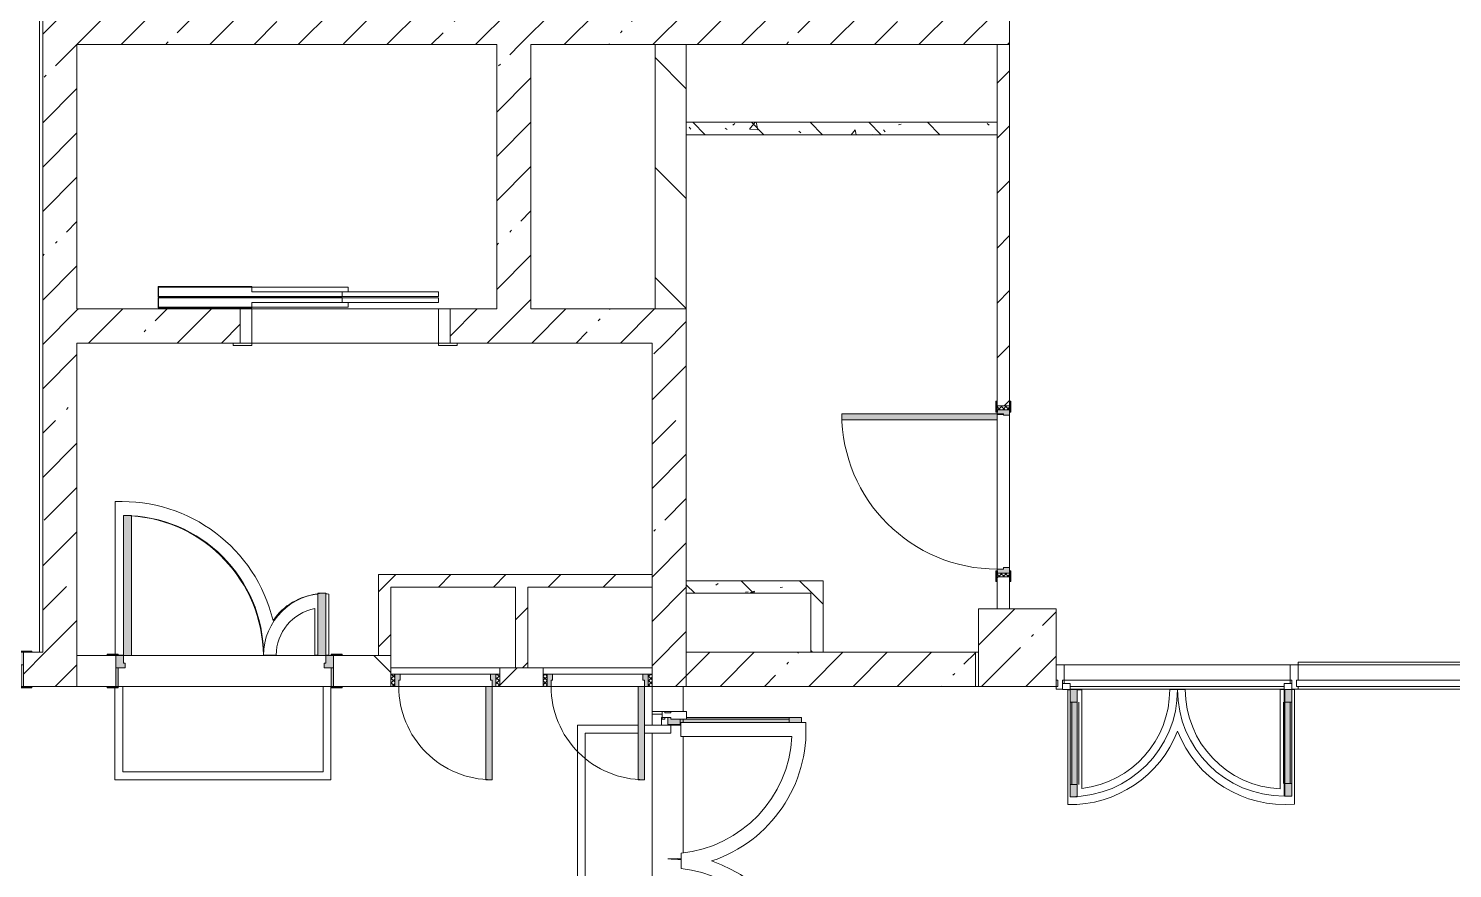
# Model space of a CAD drawing. Header units: millimetres. Extents: x 35143 to 244272, y -8553 to 29000.
# Drawn here: x 211750 to 220911, y 12229 to 17634 of the extents above; entities that cross this region are included whole.
import ezdxf

# ---------------------------------------------------------------- set-up
doc = ezdxf.new("R2010")
doc.units = ezdxf.units.MM
for name, color, linetype, lineweight, true_color in [('A-DETL-GENF-7', 7, 'Continuous', 5, 0xe2e2e2), ('A-DETL-GENF-8', 7, 'Continuous', 5, 0xaaaaaa), ('A-DOOR-3', 7, 'Continuous', 5, 0xaaaaaa), ('A-DOOR-4', 7, 'Continuous', 5, 0xe2e2e2), ('A-DOOR-FRAM-3', 7, 'Continuous', 5, 0xe2e2e2), ('A-DOOR-FRAM-4', 7, 'Continuous', 5, 0xaaaaaa), ('A-FLOR-2', 7, 'Continuous', 5, 0xaaaaaa), ('I-WALL-7', 7, 'Continuous', 5, 0x787878)]:
    doc.layers.add(name, color=color, linetype=linetype, lineweight=lineweight, true_color=true_color)
for name, color, linetype, lineweight in [('A-GLAZ-CURT-1', 7, 'Continuous', 5), ('A-GLAZ-CWMG-1', 7, 'Continuous', 5), ('A-WALL', 7, 'Continuous', 9), ('I-WALL-5', 7, 'Continuous', 5), ('S-COLS-1', 7, 'Continuous', 5)]:
    doc.layers.add(name, color=color, linetype=linetype, lineweight=lineweight)
pattern_1 = [(45, (117261.88, 0), (-285.1231, 285.1231), []), (45, (117547, 0), (-285.1231, 285.1231), [504.031, -100.806, 16.764, -84.042])]
pattern_2 = [(135, (117261.9, 0), (-353.5534, -353.5534), [])]
pattern_3 = [(45, (117261.88, 0), (-176.7767, 176.7767), [])]
pattern_4 = [(135, (117261.9, 0), (-377.1708, -377.1708), [533.4, -88.9, 17.78, -88.9]), (135, (117261.9, 376.94), (-377.1708, -377.1708), []), (50, (117261.9, 0), (637.6445, -55.7866), [66.675, -733.425]), (355, (117261.9, 0), (-123.3494, 668.6992), [53.34, -586.74]), (100.451, (117315, -4.65), (514.299, 612.908), [56.665, -623.315]), (46.184, (117261.9, 177.8), (948.7764, -147.1497), [100.012, -1100.137]), (96.636, (117340.9, 165.5), (830.909, 865.997), [84.998, -934.973]), (351.184, (117261.9, 177.8), (830.918, 865.988), [80.01, -880.11]), (21, (117350.8, 133.35), (530.6506, -357.9283), [66.675, -733.425]), (326, (117350.8, 133.35), (216.308, 644.6585), [53.34, -586.74]), (71.451, (117395, 103.5), (746.9596, 286.7243), [56.665, -623.315]), (37.5, (117261.88, 0), (10.81053, 295.9426), [16.764, -562.864, 16.764, -578.866, -588.962]), (37.5, (117261.88, 0), (10.81053, 295.9426), [-1175.258, 16.764, -572.198]), (7.5, (117261.88, 0), (233.8692, 350.6318), [16.764, -322.834, 16.764, -549.529, -224.472]), (7.5, (117261.88, 0), (233.8692, 350.6318), [-905.891, 16.764, -207.708]), (327.5, (117063.63, 0), (474.5678, -20.0513), [16.764, -205.486, 16.764, -676.656, -920.115]), (327.5, (117063.63, 0), (474.5678, -20.0513), [-915.67, 16.764, -903.351]), (317.5, (116974.73, 0), (518.4522, 88.9934), [16.764, -272.161, 16.764, -443.738, -653.415]), (317.5, (116974.73, 0), (518.4522, 88.9934), [-749.427, 16.764, -636.651])]

# ---------------------------------------------------------------- blocks, each defined once
blk = doc.blocks.new('110_Дверь_СКБ_1Ст_Внутренняя1 - Д-3б_п_ 1100x2100h_много всего 2-32816779-2_1_2_птичка')
at = {"layer": 'A-DOOR-3'}
h = blk.add_hatch(dxfattribs=at)
h.set_pattern_fill('FP_38', color=256, style=0, pattern_type=2)
h.set_pattern_definition([(135, (1751.41, 104.685), (-14.14214, -14.14214), []), (225, (1751.41, 104.685), (14.14214, -14.14214), [])])
h.paths.add_polyline_path([(537.5, -40), (562.5, -40), (562.5, 40), (537.5, 40)])
at = {"layer": 'A-DOOR-4'}
h = blk.add_hatch(color=256, dxfattribs=at)
h.paths.add_polyline_path([(-512.5, 40), (-512.5, -40), (-477.5, -40), (-477.5, 0), (-487.5, 0), (-487.5, 40)])
h.paths.add_polyline_path([(502.5, 0), (502.5, -40), (537.5, -40), (537.5, 40), (512.5, 40), (512.5, 0)])
at = {"layer": 'A-DOOR-FRAM-3'}
for points in [[(472.5, 40), (512.5, 40), (512.5, 1040), (472.5, 1040)], [(-567.5, 40), (-497.5, 40), (-497.5, 48), (-567.5, 48)], [(522.5, 40), (592.5, 40), (592.5, 48), (522.5, 48)], [(-567.5, -48), (-497.5, -48), (-497.5, -40), (-567.5, -40)], [(522.5, -48), (592.5, -48), (592.5, -40), (522.5, -40)]]:
    blk.add_hatch(color=256, dxfattribs=at).paths.add_polyline_path(points)
at = {"layer": 'A-DOOR-FRAM-4'}
h = blk.add_hatch(dxfattribs=at)
h.set_pattern_fill('FP_39', color=256, style=0, pattern_type=2)
h.set_pattern_definition([(45, (-371.384, 104.685), (-14.1421, 14.1421), []), (135, (-371.384, 104.685), (-14.1421, -14.1421), [])])
h.paths.add_polyline_path([(-537.5, -40), (-512.5, -40), (-512.5, 40), (-537.5, 40)])
at = {"layer": 'A-DOOR-3'}
for p, q in [((512.5, 1040), (472.5, 1040)), ((472.5, 1040), (472.5, 40)), ((512.5, 40), (512.5, 1040)), ((472.5, 40), (512.5, 40))]:
    blk.add_line(p, q, dxfattribs=at)
blk.add_arc((512.5, 40), 1000, 90, 180, dxfattribs=at)
at = {"layer": 'A-DOOR-FRAM-4'}
for p, q in [((-497.5, 48), (-567.5, 48)), ((-567.5, 48), (-567.5, 40)), ((-567.5, 40), (-497.5, 40)), ((-512.5, 40), (-537.5, 40)), ((-537.5, 40), (-537.5, -40)), ((-487.5, 40), (-512.5, 40)), ((-512.5, 40), (-512.5, -40)), ((-512.5, -40), (-512.5, 40)), ((-497.5, 40), (-512.5, 40)), ((-512.5, 40), (-512.5, 39)), ((-512.5, 39), (-497.5, 39)), ((-497.5, 40), (-497.5, 48)), ((-497.5, 39), (-497.5, 40)), ((-487.5, 0), (-487.5, 40)), ((-477.5, 0), (-487.5, 0)), ((-477.5, -40), (-477.5, 0)), ((512.5, 0), (502.5, 0)), ((502.5, 0), (502.5, -40)), ((512.5, 40), (512.5, 0)), ((537.5, 40), (512.5, 40)), ((592.5, 48), (522.5, 48)), ((522.5, 48), (522.5, 40)), ((537.5, 40), (522.5, 40)), ((522.5, 40), (522.5, 39)), ((522.5, 40), (592.5, 40)), ((522.5, 39), (537.5, 39)), ((537.5, -40), (537.5, 40)), ((562.5, 40), (537.5, 40)), ((537.5, 40), (537.5, -40)), ((537.5, 39), (537.5, 40)), ((562.5, -40), (562.5, 40)), ((592.5, 40), (592.5, 48)), ((-497.5, -40), (-567.5, -40)), ((-567.5, -40), (-567.5, -48)), ((-567.5, -48), (-497.5, -48)), ((-537.5, -40), (-512.5, -40)), ((-497.5, -39), (-512.5, -39)), ((-512.5, -39), (-512.5, -40)), ((-512.5, -40), (-477.5, -40)), ((-512.5, -40), (-497.5, -40)), ((-497.5, -40), (-497.5, -39)), ((-497.5, -48), (-497.5, -40)), ((502.5, -40), (537.5, -40)), ((537.5, -39), (522.5, -39)), ((522.5, -39), (522.5, -40)), ((522.5, -40), (537.5, -40)), ((592.5, -40), (522.5, -40)), ((522.5, -40), (522.5, -48)), ((522.5, -48), (592.5, -48)), ((537.5, -40), (537.5, -39)), ((537.5, -40), (562.5, -40)), ((592.5, -48), (592.5, -40))]:
    blk.add_line(p, q, dxfattribs=at)
blk = doc.blocks.new('110_Дверь_СКБ_2Ст - Д-1_л_Лестничная клетка EIS60 2-32142534-2_1_2_птичка')
at = {"layer": 'A-DOOR-4'}
for points in [[(662.5, 110), (662.5, 1010), (612.5, 1010), (612.5, 110)], [(-587.5, 510), (-637.5, 510), (-637.5, 110), (-587.5, 110), (-587.5, 433.2)], [(712.5, 30), (697.5, 30), (697.5, -110), (712.5, -110), (712.5, -30.6)]]:
    blk.add_hatch(color=256, dxfattribs=at).paths.add_polyline_path(points)
h = blk.add_hatch(color=256, dxfattribs=at)
h.paths.add_polyline_path([(712.5, 110), (662.5, 110), (662.5, 60), (652.5, 60), (652.5, 30), (712.5, 30)])
h.paths.add_polyline_path([(-627.5, 30), (-627.5, 60), (-637.5, 60), (-637.5, 110), (-687.5, 110), (-687.5, 30)])
at = {"layer": 'A-DOOR-FRAM-3'}
for points in [[(-672.5, 110), (-672.5, 118), (-742.5, 118), (-742.5, 110)], [(767.5, 110), (767.5, 118), (697.5, 118), (697.5, 110)], [(-672.5, 30), (-687.5, 30), (-687.5, -110), (-672.5, -110), (-672.5, -30.6)], [(-672.5, -110), (-742.5, -110), (-742.5, -118), (-672.5, -118)], [(767.5, -118), (767.5, -110), (697.5, -110), (697.5, -118)]]:
    blk.add_hatch(color=256, dxfattribs=at).paths.add_polyline_path(points)
at = {"layer": 'A-DOOR-3'}
for p, q in [((662.5, 1010), (612.5, 1010)), ((612.5, 1010), (612.5, 110)), ((662.5, 110), (662.5, 1010)), ((-637.5, 510), (-637.5, 110)), ((-587.5, 510), (-637.5, 510)), ((-587.5, 110), (-587.5, 510)), ((-637.5, 110), (-587.5, 110)), ((612.5, 110), (662.5, 110))]:
    blk.add_line(p, q, dxfattribs=at)
for centre, radius, start, end in [((662.5, 110), 900, 90, 180), ((-637.5, 110), 400, 360, 90)]:
    blk.add_arc(centre, radius, start, end, dxfattribs=at)
at = {"layer": 'A-DOOR-FRAM-4'}
for p, q in [((-672.5, 118), (-742.5, 118)), ((-742.5, 118), (-742.5, 110)), ((-742.5, 110), (-672.5, 110)), ((-637.5, 110), (-687.5, 110)), ((-687.5, 110), (-687.5, 30)), ((-672.5, 110), (-672.5, 118)), ((-637.5, 60), (-637.5, 110)), ((662.5, 110), (662.5, 60)), ((712.5, 110), (662.5, 110)), ((767.5, 118), (697.5, 118)), ((697.5, 118), (697.5, 110)), ((697.5, 110), (767.5, 110)), ((712.5, 30), (712.5, 110)), ((767.5, 110), (767.5, 118)), ((-687.5, 30), (-627.5, 30)), ((-672.5, 30), (-687.5, 30)), ((-687.5, 30), (-687.5, -110)), ((-672.5, -110), (-672.5, 30)), ((-627.5, 60), (-637.5, 60)), ((-627.5, 30), (-627.5, 60)), ((662.5, 60), (652.5, 60)), ((652.5, 60), (652.5, 30)), ((652.5, 30), (712.5, 30)), ((712.5, 30), (697.5, 30)), ((697.5, 30), (697.5, -110)), ((712.5, -110), (712.5, 30)), ((-672.5, -110), (-742.5, -110)), ((-742.5, -110), (-742.5, -118)), ((-742.5, -118), (-672.5, -118)), ((-687.5, -110), (-672.5, -110)), ((-672.5, -118), (-672.5, -110)), ((697.5, -110), (712.5, -110)), ((767.5, -110), (697.5, -110)), ((697.5, -110), (697.5, -118)), ((697.5, -118), (767.5, -118)), ((767.5, -118), (767.5, -110))]:
    blk.add_line(p, q, dxfattribs=at)
blk = doc.blocks.new('110_Дверь_СКБ_2Ст - Д-3а 1450x2100h_Лестничная клетка из коридора-32352288-2_1_2_птичка')
at = {"layer": 'A-DOOR-4'}
for points in [[(-587.5, 100), (-587.5, 1000), (-637.5, 1000), (-637.5, 100)], [(662.5, 100), (662.5, 500), (612.5, 500), (612.5, 100)], [(712.5, -100), (712.5, 20), (697.5, 20), (697.5, -100)]]:
    blk.add_hatch(color=256, dxfattribs=at).paths.add_polyline_path(points)
h = blk.add_hatch(color=256, dxfattribs=at)
h.paths.add_polyline_path([(-627.5, 20), (-627.5, 50), (-637.5, 50), (-637.5, 100), (-687.5, 100), (-687.5, 20)])
h.paths.add_polyline_path([(712.5, 20), (712.5, 100), (662.5, 100), (662.5, 50), (652.5, 50), (652.5, 20)])
at = {"layer": 'A-DOOR-FRAM-3'}
for points in [[(-672.5, 100), (-672.5, 108), (-742.5, 108), (-742.5, 100)], [(767.5, 100), (767.5, 108), (697.5, 108), (697.5, 100)], [(-672.5, -100), (-672.5, 20), (-687.5, 20), (-687.5, -100)], [(-672.5, -108), (-672.5, -100), (-742.5, -100), (-742.5, -108)], [(767.5, -108), (767.5, -100), (697.5, -100), (697.5, -108)]]:
    blk.add_hatch(color=256, dxfattribs=at).paths.add_polyline_path(points)
at = {"layer": 'A-DOOR-3'}
for p, q in [((-637.5, 1000), (-637.5, 100)), ((-587.5, 1000), (-637.5, 1000)), ((-587.5, 100), (-587.5, 1000)), ((662.5, 500), (612.5, 500)), ((612.5, 500), (612.5, 100)), ((662.5, 100), (662.5, 500)), ((-637.5, 100), (-587.5, 100)), ((612.5, 100), (662.5, 100))]:
    blk.add_line(p, q, dxfattribs=at)
for centre, radius, start, end in [((-637.5, 100), 900, 0, 90), ((662.5, 100), 400, 90, 180)]:
    blk.add_arc(centre, radius, start, end, dxfattribs=at)
at = {"layer": 'A-DOOR-FRAM-4'}
for p, q in [((-672.5, 108), (-742.5, 108)), ((-742.5, 108), (-742.5, 100)), ((-742.5, 100), (-672.5, 100)), ((-637.5, 100), (-687.5, 100)), ((-687.5, 100), (-687.5, 20)), ((-672.5, 100), (-672.5, 108)), ((-637.5, 50), (-637.5, 100)), ((662.5, 100), (662.5, 50)), ((712.5, 100), (662.5, 100)), ((767.5, 108), (697.5, 108)), ((697.5, 108), (697.5, 100)), ((697.5, 100), (767.5, 100)), ((712.5, 20), (712.5, 100)), ((767.5, 100), (767.5, 108)), ((-687.5, 20), (-627.5, 20)), ((-672.5, 20), (-687.5, 20)), ((-687.5, 20), (-687.5, -100)), ((-672.5, -100), (-672.5, 20)), ((-627.5, 50), (-637.5, 50)), ((-627.5, 20), (-627.5, 50)), ((662.5, 50), (652.5, 50)), ((652.5, 50), (652.5, 20)), ((652.5, 20), (712.5, 20)), ((712.5, 20), (697.5, 20)), ((697.5, 20), (697.5, -100)), ((712.5, -100), (712.5, 20)), ((-672.5, -100), (-742.5, -100)), ((-742.5, -100), (-742.5, -108)), ((-742.5, -108), (-672.5, -108)), ((-687.5, -100), (-672.5, -100)), ((-672.5, -108), (-672.5, -100)), ((697.5, -100), (712.5, -100)), ((767.5, -100), (697.5, -100)), ((697.5, -100), (697.5, -108)), ((697.5, -108), (767.5, -108)), ((767.5, -108), (767.5, -100))]:
    blk.add_line(p, q, dxfattribs=at)
blk = doc.blocks.new('110_Дверь_СКБ_1Ст - д-18 700x2100h_Технический шкаф ЭОМ и СС-23698042-2_1_2_птичка')
at = {"layer": 'A-DOOR-3'}
h = blk.add_hatch(dxfattribs=at)
h.set_pattern_fill('FP_150', color=256, style=0, pattern_type=2)
h.set_pattern_definition([(135, (1951.41, 124.685), (-14.14214, -14.14214), []), (225, (1951.41, 124.685), (14.14214, -14.14214), [])])
h.paths.add_polyline_path([(362.5, 60), (337.5, 60), (337.5, -20), (362.5, -20)])
at = {"layer": 'A-DOOR-4'}
h = blk.add_hatch(color=256, dxfattribs=at)
h.paths.add_polyline_path([(312.5, 60), (312.5, 20), (302.5, 20), (302.5, -20), (337.5, -20), (337.5, 60)])
h.paths.add_polyline_path([(-287.5, 60), (-312.5, 60), (-312.5, -20), (-277.5, -20), (-277.5, 20), (-287.5, 20)])
at = {"layer": 'A-DOOR-FRAM-3'}
blk.add_hatch(color=256, dxfattribs=at).paths.add_polyline_path([(-247.5, 660), (-287.5, 660), (-287.5, 60), (-247.5, 60), (-247.5, 503.6)])
at = {"layer": 'A-DOOR-FRAM-4'}
h = blk.add_hatch(dxfattribs=at)
h.set_pattern_fill('FP_151', color=256, style=0, pattern_type=2)
h.set_pattern_definition([(45, (-171.384, 124.685), (-14.1421, 14.1421), []), (135, (-171.384, 124.685), (-14.1421, -14.1421), [])])
h.paths.add_polyline_path([(-312.5, 60), (-337.5, 60), (-337.5, -20), (-312.5, -20)])
at = {"layer": 'A-DOOR-3'}
for p, q in [((-287.5, 660), (-287.5, 60)), ((-247.5, 660), (-287.5, 660)), ((-247.5, 60), (-247.5, 660)), ((-287.5, 60), (-247.5, 60))]:
    blk.add_line(p, q, dxfattribs=at)
blk.add_arc((-287.5, 60), 600, 360, 90, dxfattribs=at)
at = {"layer": 'A-DOOR-FRAM-4'}
for p, q in [((-312.5, 60), (-337.5, 60)), ((-337.5, 60), (-337.5, -20)), ((-287.5, 60), (-312.5, 60)), ((-312.5, 60), (-312.5, -20)), ((-312.5, -20), (-312.5, 60)), ((-287.5, 20), (-287.5, 60)), ((-277.5, 20), (-287.5, 20)), ((-277.5, -20), (-277.5, 20)), ((-247.5, 60), (312.5, 60)), ((312.5, 20), (302.5, 20)), ((302.5, 20), (302.5, -20)), ((312.5, 60), (312.5, 20)), ((337.5, 60), (312.5, 60)), ((337.5, -20), (337.5, 60)), ((362.5, 60), (337.5, 60)), ((337.5, 60), (337.5, -20)), ((362.5, -20), (362.5, 60)), ((-337.5, -20), (-312.5, -20)), ((-312.5, -20), (-277.5, -20)), ((302.5, -20), (-277.5, -20)), ((302.5, -20), (337.5, -20)), ((337.5, -20), (362.5, -20))]:
    blk.add_line(p, q, dxfattribs=at)
blk = doc.blocks.new('BSC_Колонна _Прямоугольная - 500х500-17857564-2_1_2_птичка')
at = {"layer": 'S-COLS-1'}
h = blk.add_hatch(dxfattribs=at)
h.set_pattern_fill('FP_181', color=256, style=0, pattern_type=2)
h.set_pattern_definition([(45, (-100850, -13650), (-285.1231, 285.1231), []), (45, (-100564.88, -13650), (-285.1231, 285.1231), [504.031, -100.806, 16.764, -84.042])])
h.paths.add_polyline_path([(-250, -250), (250, -250), (250, 250), (-250, 250), (-250, -115.2)])
for p, q in [((250, 250), (-250, 250)), ((-250, 250), (-250, -250)), ((250, -250), (250, 250)), ((-250, -250), (250, -250))]:
    blk.add_line(p, q, dxfattribs=at)
blk = doc.blocks.new('DOR_Дверь лифта - 1350х2050h-19118285-2_1_2_птичка')
at = {"layer": 'A-DOOR-3'}
for p, q in [((-600, 125), (-720, 125)), ((-720, 125), (-720, 110)), ((-720, 110), (-600, 110)), ((-675, 110), (-675, -110)), ((-600, 110), (-675, 110)), ((-600, 110), (-600, 125)), ((600, 110), (-600, 110)), ((-600, 110), (-600, -110)), ((720, 125), (600, 125)), ((600, 125), (600, 110)), ((600, -110), (600, 110)), ((675, 110), (600, 110)), ((600, 110), (720, 110)), ((675, -110), (675, 110)), ((720, 110), (720, 125)), ((-675, -110), (-600, -110)), ((-600, -110), (600, -110)), ((-600, -150), (-600, -180)), ((20, -150), (-600, -150)), ((-600, -180), (20, -180)), ((-20, -120), (-20, -150)), ((600, -120), (-20, -120)), ((-20, -150), (600, -150)), ((20, -180), (20, -150)), ((600, -110), (675, -110)), ((600, -150), (600, -120)), ((-600, -190), (-600, -220)), ((20, -190), (-600, -190)), ((-600, -220), (20, -220)), ((-20, -220), (-20, -250)), ((600, -220), (-20, -220)), ((-20, -250), (600, -250)), ((20, -220), (20, -190)), ((600, -250), (600, -220))]:
    blk.add_line(p, q, dxfattribs=at)
at = {"layer": 'A-DOOR-FRAM-4'}
for p, q in [((1200, -180), (20, -180)), ((20, -180), (20, -183)), ((20, -183), (1203, -183)), ((600, -117), (600, -120)), ((1203, -117), (600, -117)), ((600, -120), (1200, -120)), ((1200, -120), (1200, -180)), ((1203, -183), (1203, -117)), ((1203, -187), (20, -187)), ((20, -187), (20, -190)), ((20, -190), (1200, -190)), ((600, -250), (600, -253)), ((1200, -250), (600, -250)), ((600, -253), (1203, -253)), ((1200, -190), (1200, -250)), ((1203, -253), (1203, -187))]:
    blk.add_line(p, q, dxfattribs=at)
blk = doc.blocks.new('Дверь_Витражная_остекление_ - ВВ-7 остекление-32349468-2_1_2_птичка')
at = {"layer": 'A-DETL-GENF-7'}
for points in [[(-860, -106.8), (-860, -880), (-837.2, -880), (-837.2, -106.8), (-815, -106.8), (-815, -20), (-860, -20)], [(865, -103.8), (877.8, -103.8), (877.8, -880), (910, -880), (910, -140), (900, -140), (900, -40), (910, -40), (910, -20), (865, -20)]]:
    blk.add_hatch(color=256, dxfattribs=at).paths.add_polyline_path(points)
at = {"layer": 'A-DETL-GENF-8'}
for p, q in [((-815, -20), (-860, -20)), ((-860, -880), (-860, -20)), ((-815, -20), (-860, -20)), ((-860, -20), (-860, -880)), ((-815, -106.8), (-815, -20)), ((-815, -106.8), (-815, -20)), ((865, -103.8), (865, -20)), ((865, -20), (865, -103.8)), ((-860, -100), (-815, -100)), ((-850, -800), (-850, -100)), ((-806, -106.8), (-806, -100)), ((900, -100), (865, -100)), ((900, -800), (900, -140)), ((910, -880), (910, -140)), ((910, -880), (910, -140)), ((-860, -800), (-837.2, -800)), ((910, -800), (877.8, -800)), ((-860, -880), (-837.2, -880)), ((-860, -880), (-837.2, -880)), ((910, -880), (877.8, -880)), ((877.8, -880), (910, -880))]:
    blk.add_line(p, q, dxfattribs=at)
at = {"layer": 'A-DOOR-3'}
for p, q in [((-910, 20), (-860, 20)), ((-910, -20), (-910, 20)), ((-860, 20), (-860, -20)), ((860, 20), (910, 20)), ((860, -20), (860, 20)), ((910, 20), (910, -20)), ((-860, -20), (-910, -20)), ((-860, -880), (-860, -20)), ((910, -20), (860, -20)), ((860, -103.8), (860, -39))]:
    blk.add_line(p, q, dxfattribs=at)
for centre, start, end in [((-860, -20), 354.22155, 0), ((860, -20), 180, 185.77845), ((-860, -20), 270, 271.54729)]:
    blk.add_arc(centre, 860, start, end, dxfattribs=at)
blk = doc.blocks.new('Прямоугольный импост - Импост структурный с накладкой - 160мм Темный-32348142-2_1_2_птичка')
at = {"layer": 'A-GLAZ-CWMG-1'}
for p, q in [((0, 17), (-50, 17)), ((-50, 17), (-50, 0)), ((-50, 0), (-40, 0)), ((-40, 0), (-40, -40)), ((-10, -40), (-10, 0)), ((-10, 0), (0, 0)), ((0, 0), (0, 17)), ((-40, -40), (-50, -40)), ((-50, -40), (-50, -140)), ((0, -40), (-10, -40)), ((0, -140), (0, -40)), ((-50, -140), (0, -140))]:
    blk.add_line(p, q, dxfattribs=at)
blk = doc.blocks.new('Дверь_Витражная_остекление_ - ВВ-22-32429667-2_1_2_птичка')
at = {"layer": 'A-DETL-GENF-7'}
for points in [[(-642.5, -710), (-642.5, -20), (-687.5, -20), (-687.5, -710)], [(737.5, -705), (737.5, -20), (692.5, -20), (692.5, -705)]]:
    blk.add_hatch(color=256, dxfattribs=at).paths.add_polyline_path(points)
at = {"layer": 'A-DETL-GENF-8'}
for p, q in [((-642.5, -20), (-687.5, -20)), ((-687.5, -710), (-687.5, -20)), ((-642.5, -20), (-687.5, -20)), ((-687.5, -20), (-687.5, -710)), ((-642.5, -710), (-642.5, -20)), ((-642.5, -710), (-642.5, -20)), ((692.5, -705), (692.5, -20)), ((692.5, -20), (692.5, -705)), ((737.5, -705), (737.5, -20)), ((737.5, -705), (737.5, -20)), ((-687.5, -100), (-642.5, -100)), ((-677.5, -630), (-677.5, -100)), ((-633.5, -630), (-633.5, -100)), ((683.5, -625), (683.5, -100)), ((737.5, -100), (692.5, -100)), ((727.5, -625), (727.5, -100)), ((-687.5, -630), (-642.5, -630)), ((737.5, -625), (692.5, -625)), ((-687.5, -710), (-642.5, -710)), ((-687.5, -710), (-642.5, -710)), ((737.5, -705), (692.5, -705)), ((692.5, -705), (737.5, -705))]:
    blk.add_line(p, q, dxfattribs=at)
at = {"layer": 'A-DOOR-3'}
for p, q in [((-737.5, 20), (-687.5, 20)), ((-737.5, -20), (-737.5, 20)), ((-687.5, 20), (-687.5, -20)), ((687.5, 20), (737.5, 20)), ((687.5, -20), (687.5, 20)), ((737.5, 20), (737.5, -20)), ((-687.5, -20), (-737.5, -20)), ((-687.5, -710), (-687.5, -20)), ((687.5, -705), (687.5, -20)), ((737.5, -20), (687.5, -20))]:
    blk.add_line(p, q, dxfattribs=at)
for centre, radius, start, end in [((-687.5, -20), 690, 270, 0), ((687.5, -20), 685, 180, 270)]:
    blk.add_arc(centre, radius, start, end, dxfattribs=at)
blk = doc.blocks.new('Прямоугольный импост - Импост структурный с накладкой - 160мм Темный-V235-2_1_2_птичка')
at = {"layer": 'A-GLAZ-CWMG-1'}
for p, q in [((0, 17), (-40, 17)), ((-10, -40), (-10, 0)), ((-10, 0), (0, 0)), ((0, 0), (0, 17)), ((-40, -40), (-50, -40)), ((-50, -40), (-50, -140)), ((-40, -20), (-40, -40)), ((0, -40), (-10, -40)), ((-50, -140), (0, -140))]:
    blk.add_line(p, q, dxfattribs=at)
blk = doc.blocks.new('Прямоугольный импост - Импост структурный с накладкой - 160мм Темный-32427025-2_1_2_птичка')
at = {"layer": 'A-GLAZ-CWMG-1'}
for p, q in [((102605, 13540), (101150, 13540)), ((101150, 13420), (101150, 13440)), ((102605, 13440), (101150, 13440)), ((102565, 13400), (101190, 13400)), ((102565, 13383), (101190, 13383)), ((102605, 13440), (102605, 13420))]:
    blk.add_line(p, q, dxfattribs=at)
blk = doc.blocks.new('Системная панель - Стекло - 40мм-32427252-2_1_2_птичка')
at = {"layer": 'A-GLAZ-CURT-1'}
for p, q in [((720, 40), (-720, 40)), ((-720, 40), (-720, 0)), ((-720, 0), (720, 0)), ((720, 0), (720, 40))]:
    blk.add_line(p, q, dxfattribs=at)
blk = doc.blocks.new('Прямоугольный импост - Импост структурный с накладкой - 160мм Темный-32427244-2_1_2_птичка')
at = {"layer": 'A-GLAZ-CWMG-1'}
for p, q in [((-15, 17), (25, 17)), ((25, 0), (15, 0)), ((15, 0), (15, -40)), ((25, 17), (25, 0)), ((-25, -140), (-25, -40)), ((-25, -40), (-15, -40)), ((-15, -40), (-15, -20)), ((15, -40), (25, -40)), ((25, -40), (25, -140)), ((25, -140), (-25, -140))]:
    blk.add_line(p, q, dxfattribs=at)
blk = doc.blocks.new('Прямоугольный импост - Импост структурный с накладкой - 160мм Темный-32427250-2_1_2_птичка')
at = {"layer": 'A-GLAZ-CWMG-1'}
for p, q in [((104075, 13540), (102655, 13540)), ((104075, 13383), (102655, 13383))]:
    blk.add_line(p, q, dxfattribs=at)

msp = doc.modelspace()

# ---------------------------------------------------------------- hatches: boundary and pattern name
at = {"layer": 'I-WALL-5'}
h = msp.add_hatch(dxfattribs=at)
h.set_pattern_fill('FP_95', color=256, style=0, pattern_type=2)
h.set_pattern_definition(pattern_1)
h.paths.add_polyline_path([(215781.9, 17530), (218061.9, 17530), (218061.9, 17750), (211841.9, 17750), (211841.9, 17530), (214981.9, 17530)])
h = msp.add_hatch(dxfattribs=at)
h.set_pattern_fill('FP_95', color=256, style=0, pattern_type=2)
h.set_pattern_definition(pattern_1)
h.paths.add_polyline_path([(212061.9, 13620), (212061.9, 17530), (211841.9, 17530), (211841.9, 13620)])
h = msp.add_hatch(dxfattribs=at)
h.set_pattern_fill('FP_95', color=256, style=0, pattern_type=2)
h.set_pattern_definition(pattern_1)
h.paths.add_polyline_path([(214981.9, 15830), (214981.9, 17530), (214761.9, 17530), (214761.9, 15830)])
h = msp.add_hatch(dxfattribs=at)
h.set_pattern_fill('FP_98', color=256, style=0, pattern_type=2)
h.set_pattern_definition(pattern_2)
h.paths.add_polyline_path([(215981.9, 15830), (215981.9, 17530), (215781.9, 17530), (215781.9, 15830)])
h = msp.add_hatch(dxfattribs=at)
h.set_pattern_fill('FP_99', color=256, style=0, pattern_type=2)
h.set_pattern_definition(pattern_3)
h.paths.add_polyline_path([(218009, 13900), (218061.9, 13900), (218061.9, 14105), (217981.9, 14105), (217981.9, 13900)])
h.paths.add_polyline_path([(218061.9, 15205), (218061.9, 17530), (217981.9, 17530), (217981.9, 15205)])
h = msp.add_hatch(dxfattribs=at)
h.set_pattern_fill('FP_95', color=256, style=0, pattern_type=2)
h.set_pattern_definition(pattern_1)
h.paths.add_polyline_path([(212061.9, 15610), (213111.9, 15610), (213111.9, 15830), (212061.9, 15830)])
h.paths.add_polyline_path([(215761.9, 15610), (215981.9, 15610), (215981.9, 15830), (214461.9, 15830), (214461.9, 15610)])
h = msp.add_hatch(dxfattribs=at)
h.set_pattern_fill('FP_95', color=256, style=0, pattern_type=2)
h.set_pattern_definition(pattern_1)
h.paths.add_polyline_path([(215761.9, 13400), (215981.9, 13400), (215981.9, 15610), (215761.9, 15610), (215761.9, 13480)])
h = msp.add_hatch(dxfattribs=at)
h.set_pattern_fill('FP_99', color=256, style=0, pattern_type=2)
h.set_pattern_definition(pattern_3)
h.paths.add_polyline_path([(214081.9, 13600), (214081.9, 14120), (214001.9, 14120), (214001.9, 13600)])
h = msp.add_hatch(dxfattribs=at)
h.set_pattern_fill('FP_99', color=256, style=0, pattern_type=2)
h.set_pattern_definition(pattern_3)
h.paths.add_polyline_path([(214961.9, 14040), (215761.9, 14040), (215761.9, 14120), (214081.9, 14120), (214081.9, 14040), (214881.9, 14040)])
h = msp.add_hatch(dxfattribs=at)
h.set_pattern_fill('FP_99', color=256, style=0, pattern_type=2)
h.set_pattern_definition(pattern_3)
h.paths.add_polyline_path([(214961.9, 13520), (214961.9, 14040), (214881.9, 14040), (214881.9, 13520)])
h = msp.add_hatch(dxfattribs=at)
h.set_pattern_fill('FP_95', color=256, style=0, pattern_type=2)
h.set_pattern_definition(pattern_1)
h.paths.add_polyline_path([(211771.9, 13400), (212061.9, 13400), (212061.9, 13620), (211716.9, 13620), (211716.9, 13400)])
h.paths.add_polyline_path([(210291.9, 13400), (210316.9, 13400), (210316.9, 13620), (210291.9, 13620), (210291.9, 13534.8)])
h = msp.add_hatch(dxfattribs=at)
h.set_pattern_fill('FP_98', color=256, style=0, pattern_type=2)
h.set_pattern_definition(pattern_2)
h.paths.add_polyline_path([(213711.9, 13400), (214081.9, 13400), (214081.9, 13600), (213711.9, 13600), (213711.9, 13520)])
h.paths.add_polyline_path([(212111.9, 13400), (212311.9, 13400), (212311.9, 13600), (212061.9, 13600), (212061.9, 13400)])
h = msp.add_hatch(dxfattribs=at)
h.set_pattern_fill('FP_95', color=256, style=0, pattern_type=2)
h.set_pattern_definition(pattern_1)
h.paths.add_polyline_path([(216290.8, 13400), (217841.9, 13400), (217841.9, 13620), (215981.9, 13620), (215981.9, 13400)])
h = msp.add_hatch(dxfattribs=at)
h.set_pattern_fill('FP_184', color=256, style=0, pattern_type=2)
h.set_pattern_definition([(45, (117261.9, 0), (-427.6843, 427.6843), []), (45, (117547, 0), (-427.6843, 427.6843), [])])
h.paths.add_polyline_path([(215061.9, 13400), (215061.9, 13520), (214781.9, 13520), (214781.9, 13400)])
at = {"layer": 'I-WALL-7'}
h = msp.add_hatch(dxfattribs=at)
h.set_pattern_fill('FP_104', color=256, style=0, pattern_type=2)
h.set_pattern_definition(pattern_4)
h.paths.add_polyline_path([(217981.9, 16950), (217981.9, 17030), (215981.9, 17030), (215981.9, 16950), (216290.8, 16950)])
h = msp.add_hatch(dxfattribs=at)
h.set_pattern_fill('FP_104', color=256, style=0, pattern_type=2)
h.set_pattern_definition(pattern_4)
h.paths.add_polyline_path([(216781.9, 14000), (216861.9, 14000), (216861.9, 14080), (215981.9, 14080), (215981.9, 14000), (216290.8, 14000)])
h = msp.add_hatch(dxfattribs=at)
h.set_pattern_fill('FP_104', color=256, style=0, pattern_type=2)
h.set_pattern_definition(pattern_4)
h.paths.add_polyline_path([(216861.9, 13620), (216861.9, 14000), (216781.9, 14000), (216781.9, 13620)])

# ---------------------------------------------------------------- linework, layer by layer
at = {"layer": 'A-FLOR-2'}
for p, q in [((211820.9, 13620), (211820.9, 17750)), ((218021.9, 15150), (217981.9, 15150)), ((212308.3, 14589.2), (212308.3, 13608)), ((213682.4, 13601.1), (213682.4, 13994.7)), ((213592.4, 13900.9), (213592.4, 13601.1)), ((212326.9, 13601.1), (212361.9, 13601.1)), ((213260.8, 13601.1), (213343.8, 13601.1)), ((213592.4, 13601.1), (213611.9, 13601.1)), ((213661.9, 13601.1), (213682.4, 13601.1)), ((217841.9, 13620), (217861.9, 13620)), ((219916.9, 13540), (219916.9, 13557)), ((219916.9, 13557), (222791.9, 13557)), ((212306.3, 13392), (212306.3, 12800)), ((212356.3, 13400), (212326.9, 13400)), ((212356.3, 12850), (212356.3, 13400)), ((213695.6, 13400), (213645.6, 13400)), ((213645.6, 13400), (213645.6, 12850)), ((213695.6, 12800), (213695.6, 13400)), ((217861.9, 13400), (217841.9, 13400)), ((218451.9, 13378.5), (218436.9, 13378.5)), ((218436.9, 13378.5), (218436.9, 12640.2)), ((218526.3, 13378.5), (218496.9, 13378.5)), ((218526.3, 12744.3), (218526.3, 13378.5)), ((219191.9, 13380), (219091.9, 13380)), ((219826.9, 13381.5), (219802.1, 13381.5)), ((219802.1, 13381.5), (219802.1, 12740.7)), ((219894.5, 13381.5), (219876.9, 13381.5)), ((219894.5, 12642.7), (219894.5, 13381.5)), ((215825.9, 13221.2), (215761.9, 13221.2)), ((215281.9, 13150), (215281.9, 11481.2)), ((215671.9, 13150), (215281.9, 13150)), ((215822.9, 13150), (215711.9, 13150)), ((215881.9, 13150), (215862.9, 13150)), ((215881.9, 13100), (215881.9, 13150)), ((216750.3, 13167.8), (215946.7, 13167.8)), ((215946.7, 13167.8), (215946.7, 13078)), ((215331.9, 11531.2), (215331.9, 13100)), ((215331.9, 13100), (215671.9, 13100)), ((215711.9, 13100), (215881.9, 13100)), ((215946.7, 13078), (216660.7, 13078)), ((213645.6, 12850), (212356.3, 12850)), ((212306.3, 12800), (213695.6, 12800)), ((215948.2, 12327), (215948.2, 12228.6))]:
    msp.add_line(p, q, dxfattribs=at)
for centre, radius, start, end in [((212350.8, 13590.1), 1000, 13.54971, 92.43764), ((212350.8, 13590.1), 910, 0.6926, 86.14974), ((213648.8, 13601.1), 395, 95.37122, 145.57769), ((213648.8, 13601.1), 395, 85.12655, 88.10651), ((213648.8, 13601.1), 305, 100.66451, 180), ((218451.9, 13380), 640, 276.67397, 0), ((219831.9, 13380), 640, 180, 267.33511), ((215866.7, 13117.8), 885, 288.26618, 3.23877), ((218451.9, 13380), 740, 268.84165, 338.81722), ((219831.9, 13380), 740, 201.18278, 274.85352), ((215866.7, 13117.8), 795, 275.8832, 357.13064), ((215866.7, 11452.8), 870, 0, 71.40745), ((215866.7, 11452.8), 780, 6.57701, 84.00325)]:
    msp.add_arc(centre, radius, start, end, dxfattribs=at)
at = {"layer": 'A-WALL'}
for p, q in [((215981.9, 17530), (215781.9, 17530)), ((218061.9, 17530), (217981.9, 17530)), ((215981.9, 17030), (215981.9, 16950)), ((217981.9, 16950), (217981.9, 17030)), ((215781.9, 15830), (215981.9, 15830)), ((215761.9, 14040), (215761.9, 14120)), ((215981.9, 14080), (215981.9, 14000)), ((214001.9, 13600), (214081.9, 13600)), ((216781.9, 13620), (216861.9, 13620)), ((214881.9, 13520), (214961.9, 13520))]:
    msp.add_line(p, q, dxfattribs=at)
at = {"layer": 'I-WALL-5'}
for p, q in [((218061.9, 15235), (218061.9, 20755)), ((211841.9, 17750), (211841.9, 13620)), ((212061.9, 15830), (212061.9, 17530)), ((212061.9, 17530), (214761.9, 17530)), ((214761.9, 17530), (214761.9, 15830)), ((214981.9, 17530), (215781.9, 17530)), ((214981.9, 15830), (214981.9, 17530)), ((215781.9, 17530), (215781.9, 15830)), ((215981.9, 17530), (217981.9, 17530)), ((215981.9, 17030), (215981.9, 17530)), ((217981.9, 17530), (217981.9, 17030)), ((217981.9, 17030), (215981.9, 17030)), ((215981.9, 16950), (217981.9, 16950)), ((215981.9, 14080), (215981.9, 16950)), ((217981.9, 16950), (217981.9, 15235)), ((213111.9, 15830), (212061.9, 15830)), ((213111.9, 15610), (213111.9, 15830)), ((214761.9, 15830), (214461.9, 15830)), ((214461.9, 15830), (214461.9, 15610)), ((215781.9, 15830), (214981.9, 15830)), ((212061.9, 15610), (213111.9, 15610)), ((212061.9, 15610), (212061.9, 13400)), ((214461.9, 15610), (215761.9, 15610)), ((215761.9, 15610), (215761.9, 14120)), ((218061.9, 15145), (218061.9, 14165)), ((217981.9, 14155), (217981.9, 15115)), ((214001.9, 14120), (214001.9, 13600)), ((215761.9, 14120), (214001.9, 14120)), ((214081.9, 13480), (214081.9, 14040)), ((214081.9, 14040), (214881.9, 14040)), ((214881.9, 14040), (214881.9, 13520)), ((214961.9, 14040), (215761.9, 14040)), ((214961.9, 13520), (214961.9, 14040)), ((215761.9, 14040), (215761.9, 13480)), ((216861.9, 14080), (215981.9, 14080)), ((216861.9, 13620), (216861.9, 14080)), ((217981.9, 14075), (217981.9, 13900)), ((218061.9, 13900), (218061.9, 14075)), ((215981.9, 14000), (216781.9, 14000)), ((215981.9, 13400), (215981.9, 14000)), ((216781.9, 14000), (216781.9, 13620)), ((211841.9, 13620), (211771.9, 13620)), ((212256.9, 13600), (212061.9, 13600)), ((212411.9, 13600), (213611.9, 13600)), ((214001.9, 13600), (213766.9, 13600)), ((216781.9, 13620), (215981.9, 13620)), ((217841.9, 13620), (216861.9, 13620)), ((217841.9, 13400), (217841.9, 13620)), ((214081.9, 13520), (214881.9, 13520)), ((214781.9, 13520), (214781.9, 13480)), ((214961.9, 13520), (215761.9, 13520)), ((215061.9, 13480), (215061.9, 13520)), ((211771.9, 13400), (212061.9, 13400)), ((212061.9, 13400), (212256.9, 13400)), ((213645.6, 13400), (212356.3, 13400)), ((213766.9, 13400), (214081.9, 13400)), ((214781.9, 13400), (215061.9, 13400)), ((215981.9, 13400), (215761.9, 13400)), ((215761.9, 13400), (215761.9, 13150)), ((215961.9, 13240), (215961.9, 13400)), ((215981.9, 13400), (217841.9, 13400)), ((215761.9, 13240), (215961.9, 13240)), ((215961.9, 13190), (215961.9, 13167.8)), ((215761.9, 11531.2), (215761.9, 13100)), ((215961.9, 13078), (215961.9, 12329.3))]:
    msp.add_line(p, q, dxfattribs=at)

# ---------------------------------------------------------------- block references
at = {"layer": 'A-DOOR-3'}
for name, p, rotation in [('DOR_Дверь лифта - 1350х2050h-19118285-2_1_2_птичка', (213786.9, 15720), 180), ('110_Дверь_СКБ_1Ст_Внутренняя1 - Д-3б_п_ 1100x2100h_много всего 2-32816779-2_1_2_птичка', (218021.9, 14642.5), 90), ('110_Дверь_СКБ_1Ст - д-18 700x2100h_Технический шкаф ЭОМ и СС-23698042-2_1_2_птичка', (214444.4, 13460), 180), ('110_Дверь_СКБ_1Ст - д-18 700x2100h_Технический шкаф ЭОМ и СС-23698042-2_1_2_птичка', (215424.4, 13460), 180), ('Дверь_Витражная_остекление_ - ВВ-7 остекление-32349468-2_1_2_птичка', (215842.9, 12290), 89.99999999999993)]:
    msp.add_blockref(name, p, dxfattribs=dict(at, rotation=rotation))
for name, p in [('110_Дверь_СКБ_2Ст - Д-1_л_Лестничная клетка EIS60 2-32142534-2_1_2_птичка', (211004.4, 13510)), ('110_Дверь_СКБ_2Ст - Д-3а 1450x2100h_Лестничная клетка из коридора-32352288-2_1_2_птичка', (212999.4, 13500)), ('Дверь_Витражная_остекление_ - ВВ-22-32429667-2_1_2_птичка', (219139.4, 13400))]:
    msp.add_blockref(name, p, dxfattribs=at)
at = {"layer": 'A-GLAZ-CURT-1'}
msp.add_blockref('Системная панель - Стекло - 40мм-32427252-2_1_2_птичка', (220626.9, 13400), dxfattribs=at)
at = {"layer": 'A-GLAZ-CWMG-1'}
for name, p, rotation in [('Прямоугольный импост - Импост структурный с накладкой - 160мм Темный-V235-2_1_2_птичка', (218361.9, 13400), 180), ('Прямоугольный импост - Импост структурный с накладкой - 160мм Темный-32348142-2_1_2_птичка', (215842.9, 13240), 89.99999999999993)]:
    msp.add_blockref(name, p, dxfattribs=dict(at, rotation=rotation))
for name in ['Прямоугольный импост - Импост структурный с накладкой - 160мм Темный-32427025-2_1_2_птичка', 'Прямоугольный импост - Импост структурный с накладкой - 160мм Темный-32427250-2_1_2_птичка']:
    msp.add_blockref(name, (117261.9, 0), dxfattribs=at)
at = {"layer": 'A-GLAZ-CWMG-1', "extrusion": (0, 0, -1), "rotation": 180}
msp.add_blockref('Прямоугольный импост - Импост структурный с накладкой - 160мм Темный-32427244-2_1_2_птичка', (-219891.9, 13400), dxfattribs=at)
at = {"layer": 'S-COLS-1'}
msp.add_blockref('BSC_Колонна _Прямоугольная - 500х500-17857564-2_1_2_птичка', (218111.9, 13650), dxfattribs=at)

doc.saveas('drawing.dxf')
